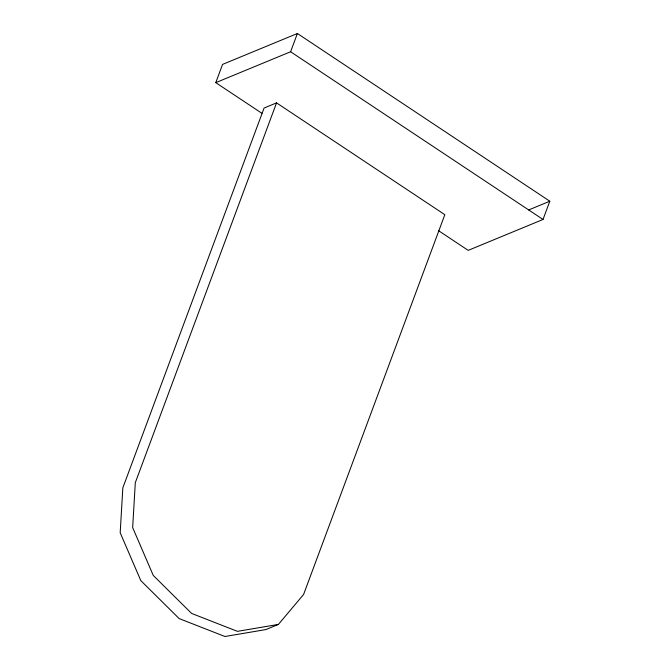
<?xml version="1.0" encoding="UTF-8"?>
<svg xmlns="http://www.w3.org/2000/svg" width="670" height="670" viewBox="0 0 670 670"><rect width="100%" height="100%" fill="white"/><g stroke="black" fill="none" stroke-linecap="round" stroke-linejoin="round"><path stroke-width="1" d="M261.911 113.305L215.773 82.653L222.566 64.404L297.388 33.5L549.81 201.218L543.018 219.467L468.196 250.371L438.599 230.706M215.773 82.653L290.596 51.758L297.388 33.5M276.551 102.879L135.306 482.676L132.66 527.591L153.271 575.446L191.612 613.427L237.415 631.349L278.402 624.415L303.585 594.483L444.83 214.693L276.551 102.879L264.081 108.029L122.836 487.827L120.19 532.734L140.8 580.597L179.141 618.577L224.944 636.5L265.931 629.566L278.402 624.415M528.705 209.928L549.81 201.218M290.596 51.758L543.018 219.467"/></g></svg>
